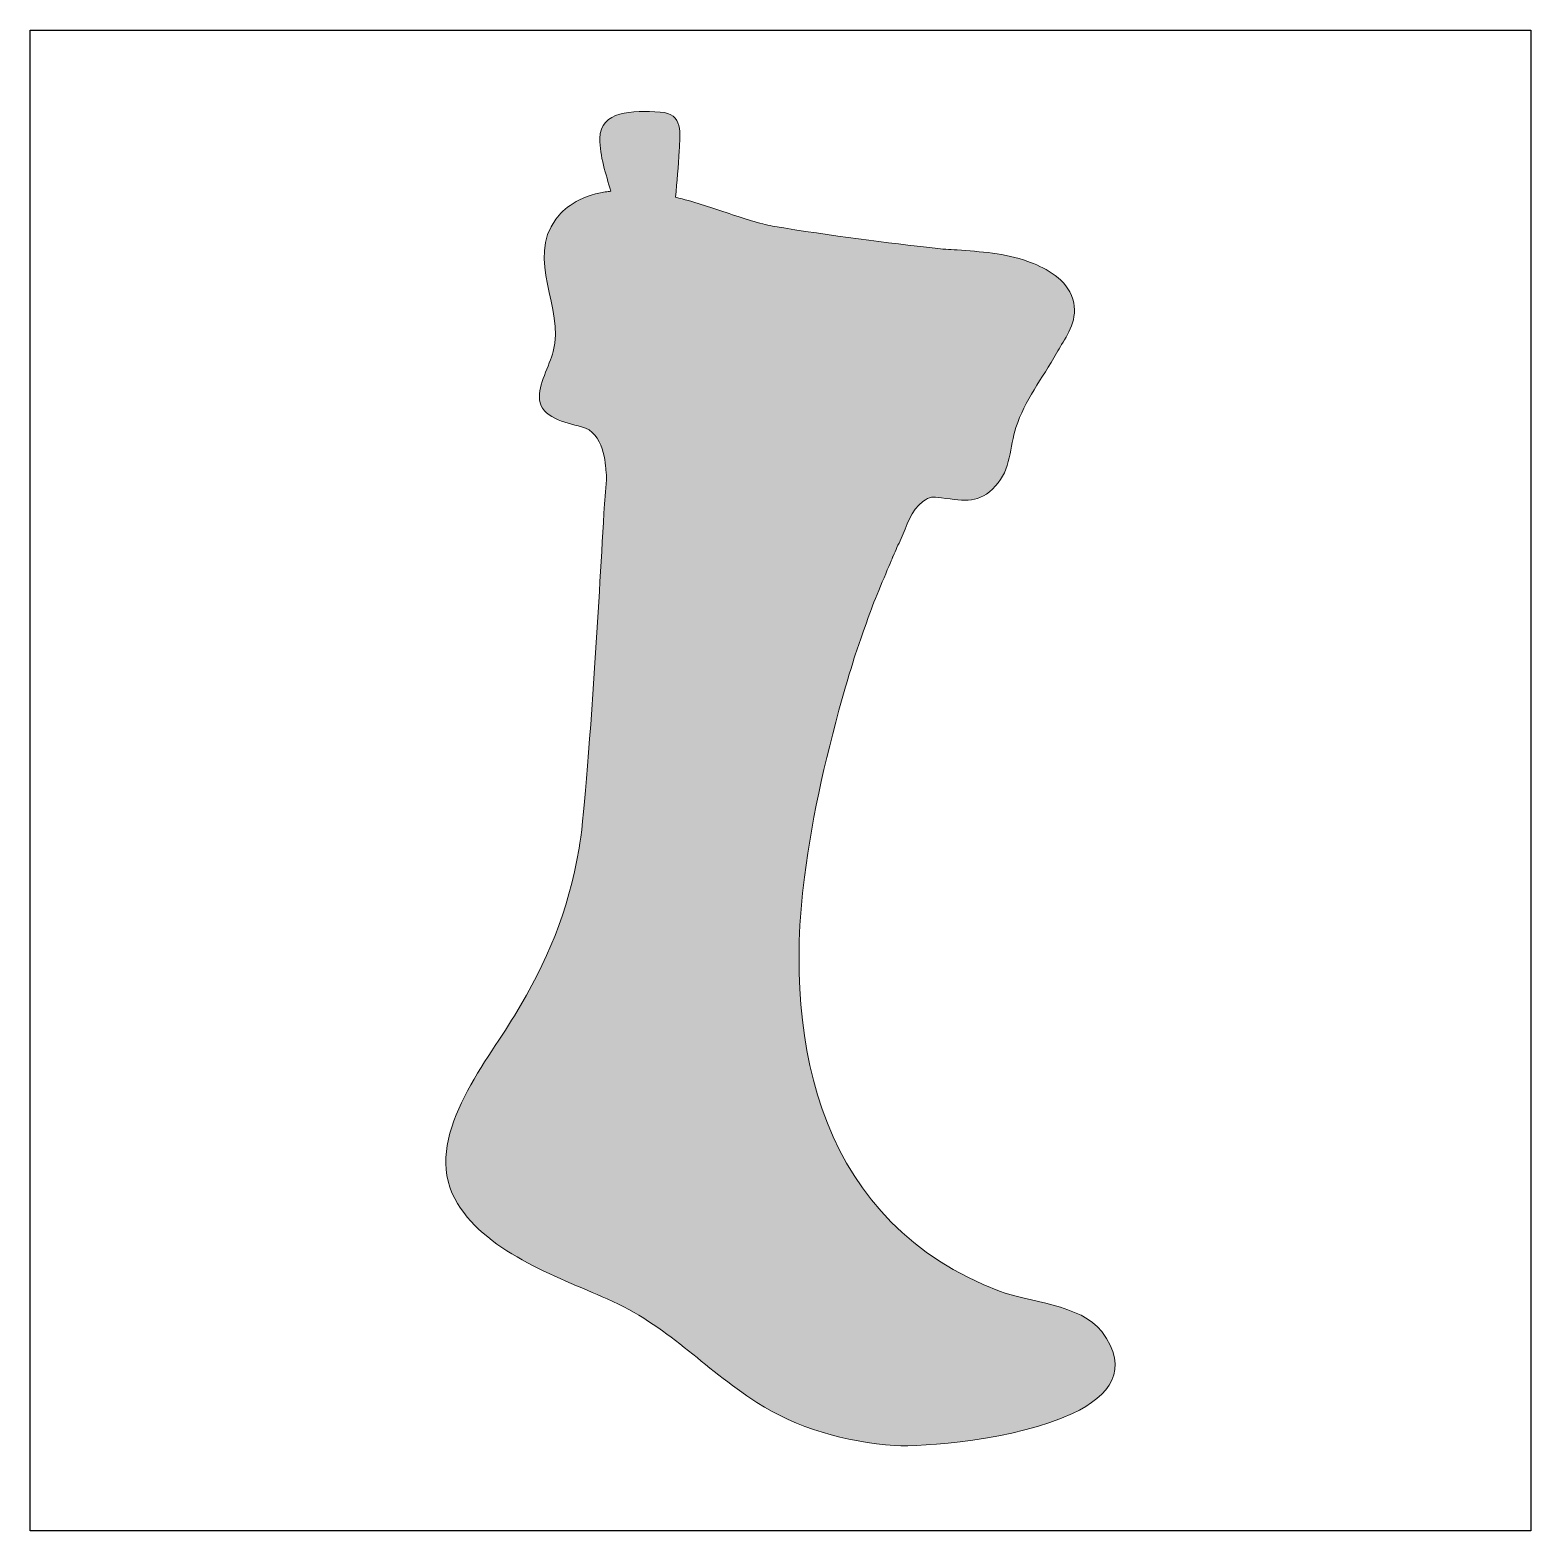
# Model space of a CAD drawing. Header units: inches. Extents: x 0 to 114, y 0 to 114.
import ezdxf

# ---------------------------------------------------------------- set-up
doc = ezdxf.new("R2010")
doc.units = ezdxf.units.IN
doc.header["$MEASUREMENT"] = 0
doc.layers.add('Image Background', color=7, linetype='Continuous')
doc.layers.add('Layer 1', color=7, linetype='Continuous')
picture_1 = doc.add_image_def('image1.png', size_in_pixel=(1350, 1350))

msp = doc.modelspace()

# ---------------------------------------------------------------- hatches: boundary and pattern name
at = {"layer": 'Layer 1', "true_color": 0x6d8137}
h = msp.add_hatch(color=67, dxfattribs=at)
h.dxf.hatch_style = 2
edge = h.paths.add_edge_path()
edge.add_spline(control_points=[(79.39, 8.95), (82.25, 10.3), (83.79, 12.3), (81.61, 15.19), (80.06, 17.24), (75.93, 17.46), (73.83, 18.26), (60.34, 23.4), (57.32, 36.76), (58.97, 49.79), (59.59, 54.68), (60.74, 59.52), (62.1, 64.29), (62.23, 64.74), (62.82, 66.67), (62.93, 66.99), (62.97, 67.13), (63.98, 69.99), (64, 70.03), (64.35, 70.96), (65.49, 73.71), (65.69, 74.15), (65.7, 74.18), (65.71, 74.2), (65.72, 74.23), (65.92, 74.68), (66.12, 75.12), (66.33, 75.57), (66.75, 76.47), (67.1, 77.73), (67.99, 78.4), (68.54, 78.81), (68.71, 78.75), (69.4, 78.67), (71.28, 78.46), (72.23, 78.2), (73.53, 79.58), (74.69, 80.81), (74.61, 82.58), (75.08, 84.03), (75.74, 86.1), (77.07, 87.75), (78.18, 89.7), (78.31, 89.93), (78.44, 90.14), (78.56, 90.34), (79.14, 91.28), (79.94, 92.57), (79.3, 94.09), (78.7, 95.54), (77.12, 96.26), (75.98, 96.68), (74.28, 97.3), (72.33, 97.43), (70.6, 97.55), (70, 97.59), (69.43, 97.62), (68.94, 97.68), (65.35, 98.09), (61.07, 98.61), (56.55, 99.37), (55.62, 99.52), (54.35, 99.95), (53, 100.4), (51.78, 100.81), (50.48, 101.24), (49.16, 101.57), (49.26, 102.74), (49.39, 103.92), (49.44, 105.11), (49.5, 106.4), (49.78, 107.95), (47.99, 108.05), (45.87, 108.17), (43.41, 108.18), (43.4, 106.03), (43.39, 104.68), (43.84, 103.33), (44.24, 102.03), (44.1, 102.01), (43.95, 101.99), (43.81, 101.97), (41.73, 101.63), (40.61, 100.66), (40.05, 99.9), (37.75, 96.83), (40.71, 93.13), (39.84, 89.83), (39.54, 88.71), (38.7, 87.31), (38.8, 86.14), (38.91, 84.84), (40.74, 84.38), (41.99, 84.09), (43.73, 83.68), (43.82, 81.14), (43.87, 80.65), (43.95, 79.86), (43.78, 79), (43.74, 78.21), (43.54, 74.51), (43.28, 70.19), (43.02, 66.11), (42.59, 59.64), (42.14, 53.78), (41.82, 51.99), (40.94, 47.05), (39.44, 43.46), (36.89, 39.24), (34.64, 35.53), (29.9, 29.9), (32.34, 25.32), (34.49, 21.3), (40.05, 19.4), (43.95, 17.68), (48.62, 15.63), (51.12, 12.5), (55.36, 9.79), (58.38, 7.85), (62.09, 6.77), (65.86, 6.51), (67.9, 6.37), (75.11, 6.93), (79.39, 8.95)], knot_values=[0, 0, 0, 0, 1, 1, 1, 2, 2, 2, 3, 3, 3, 4, 4, 4, 5, 5, 5, 6, 6, 6, 7, 7, 7, 8, 8, 8, 9, 9, 9, 10, 10, 10, 11, 11, 11, 12, 12, 12, 13, 13, 13, 14, 14, 14, 15, 15, 15, 16, 16, 16, 17, 17, 17, 18, 18, 18, 19, 19, 19, 20, 20, 20, 21, 21, 21, 22, 22, 22, 23, 23, 23, 24, 24, 24, 25, 25, 25, 26, 26, 26, 27, 27, 27, 28, 28, 28, 29, 29, 29, 30, 30, 30, 31, 31, 31, 32, 32, 32, 33, 33, 33, 34, 34, 34, 35, 35, 35, 36, 36, 36, 37, 37, 37, 38, 38, 38, 39, 39, 39, 40, 40, 40, 41, 41, 41, 41], degree=3, periodic=1)

# ---------------------------------------------------------------- linework, layer by layer
at = {"layer": 'Layer 1', "lineweight": 0}
msp.add_open_spline([(79.39, 8.95), (82.25, 10.3), (83.79, 12.3), (81.61, 15.19), (80.06, 17.24), (75.93, 17.46), (73.83, 18.26), (60.34, 23.4), (57.32, 36.76), (58.97, 49.79), (59.59, 54.68), (60.74, 59.52), (62.1, 64.29), (62.23, 64.74), (62.82, 66.67), (62.93, 66.99), (62.97, 67.13), (63.98, 69.99), (64, 70.03), (64.35, 70.96), (65.49, 73.71), (65.69, 74.15), (65.7, 74.18), (65.71, 74.2), (65.72, 74.23), (65.92, 74.68), (66.12, 75.12), (66.33, 75.57), (66.75, 76.47), (67.1, 77.73), (67.99, 78.4), (68.54, 78.81), (68.71, 78.75), (69.4, 78.67), (71.28, 78.46), (72.23, 78.2), (73.53, 79.58), (74.69, 80.81), (74.61, 82.58), (75.08, 84.03), (75.74, 86.1), (77.07, 87.75), (78.18, 89.7), (78.31, 89.93), (78.44, 90.14), (78.56, 90.34), (79.14, 91.28), (79.94, 92.57), (79.3, 94.09), (78.7, 95.54), (77.12, 96.26), (75.98, 96.68), (74.28, 97.3), (72.33, 97.43), (70.6, 97.55), (70, 97.59), (69.43, 97.62), (68.94, 97.68), (65.35, 98.09), (61.07, 98.61), (56.55, 99.37), (55.62, 99.52), (54.35, 99.95), (53, 100.4), (51.78, 100.81), (50.48, 101.24), (49.16, 101.57), (49.26, 102.74), (49.39, 103.92), (49.44, 105.11), (49.5, 106.4), (49.78, 107.95), (47.99, 108.05), (45.87, 108.17), (43.41, 108.18), (43.4, 106.03), (43.39, 104.68), (43.84, 103.33), (44.24, 102.03), (44.1, 102.01), (43.95, 101.99), (43.81, 101.97), (41.73, 101.63), (40.61, 100.66), (40.05, 99.9), (37.75, 96.83), (40.71, 93.13), (39.84, 89.83), (39.54, 88.71), (38.7, 87.31), (38.8, 86.14), (38.91, 84.84), (40.74, 84.38), (41.99, 84.09), (43.73, 83.68), (43.82, 81.14), (43.87, 80.65), (43.95, 79.86), (43.78, 79), (43.74, 78.21), (43.54, 74.51), (43.28, 70.19), (43.02, 66.11), (42.59, 59.64), (42.14, 53.78), (41.82, 51.99), (40.94, 47.05), (39.44, 43.46), (36.89, 39.24), (34.64, 35.53), (29.9, 29.9), (32.34, 25.32), (34.49, 21.3), (40.05, 19.4), (43.95, 17.68), (48.62, 15.63), (51.12, 12.5), (55.36, 9.79), (58.38, 7.85), (62.09, 6.77), (65.86, 6.51), (67.9, 6.37), (75.11, 6.93), (79.39, 8.95)], degree=3, knots=[0, 0, 0, 0, 1, 1, 1, 2, 2, 2, 3, 3, 3, 4, 4, 4, 5, 5, 5, 6, 6, 6, 7, 7, 7, 8, 8, 8, 9, 9, 9, 10, 10, 10, 11, 11, 11, 12, 12, 12, 13, 13, 13, 14, 14, 14, 15, 15, 15, 16, 16, 16, 17, 17, 17, 18, 18, 18, 19, 19, 19, 20, 20, 20, 21, 21, 21, 22, 22, 22, 23, 23, 23, 24, 24, 24, 25, 25, 25, 26, 26, 26, 27, 27, 27, 28, 28, 28, 29, 29, 29, 30, 30, 30, 31, 31, 31, 32, 32, 32, 33, 33, 33, 34, 34, 34, 35, 35, 35, 36, 36, 36, 37, 37, 37, 38, 38, 38, 39, 39, 39, 40, 40, 40, 41, 41, 41, 41], dxfattribs=at)

# ---------------------------------------------------------------- pictures from other files: only their frames are drawn
at = {"layer": 'Image Background'}
image = msp.add_image(picture_1, insert=(0, 0), size_in_units=(114.3, 114.3), dxfattribs=at)

doc.saveas('drawing.dxf')
